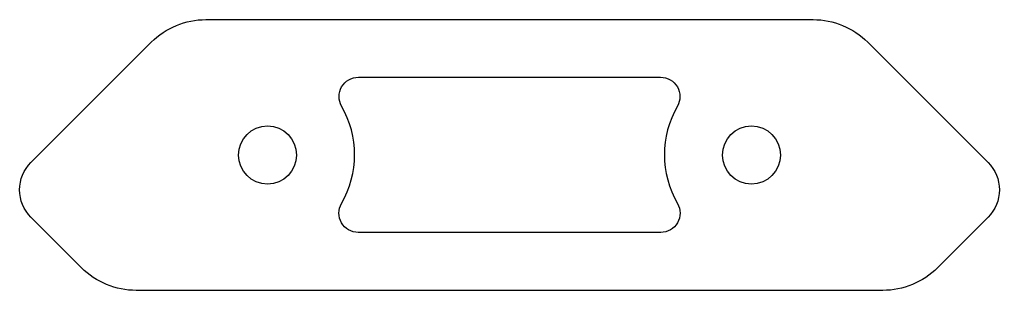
# Model space of a CAD drawing. Header units: millimetres. Extents: x -25.3 to 25.3, y 31 to 45.
import ezdxf

# ---------------------------------------------------------------- set-up
doc = ezdxf.new("R2010")
doc.units = ezdxf.units.MM
doc.layers.get('0').update_dxf_attribs({"linetype": 'CONTINUOUS'})

msp = doc.modelspace()

# ---------------------------------------------------------------- linework, layer by layer
for points in [[(18.51, 43.828), (24.725, 37.614, -0.414214), (24.725, 34.785), (22.111, 32.172, -0.198912), (19.283, 31), (0, 31), (-19.283, 31, -0.198912), (-22.111, 32.172), (-24.725, 34.785, -0.414214), (-24.725, 37.614), (-18.51, 43.828, -0.198912), (-15.681, 45), (0, 45), (15.681, 45, -0.198912)], [(7.805, 42.02, -0.577627), (8.674, 40.521, 0.267325), (8.677, 35.499, -0.577139), (7.811, 34), (-7.811, 34, -0.577139), (-8.677, 35.499, 0.267325), (-8.674, 40.521, -0.577627), (-7.805, 42.02)]]:
    msp.add_lwpolyline(points, format="xyb", close=True)
for centre in [(-12.5, 38), (12.5, 38)]:
    msp.add_circle(centre, 1.5)

doc.saveas('drawing.dxf')
